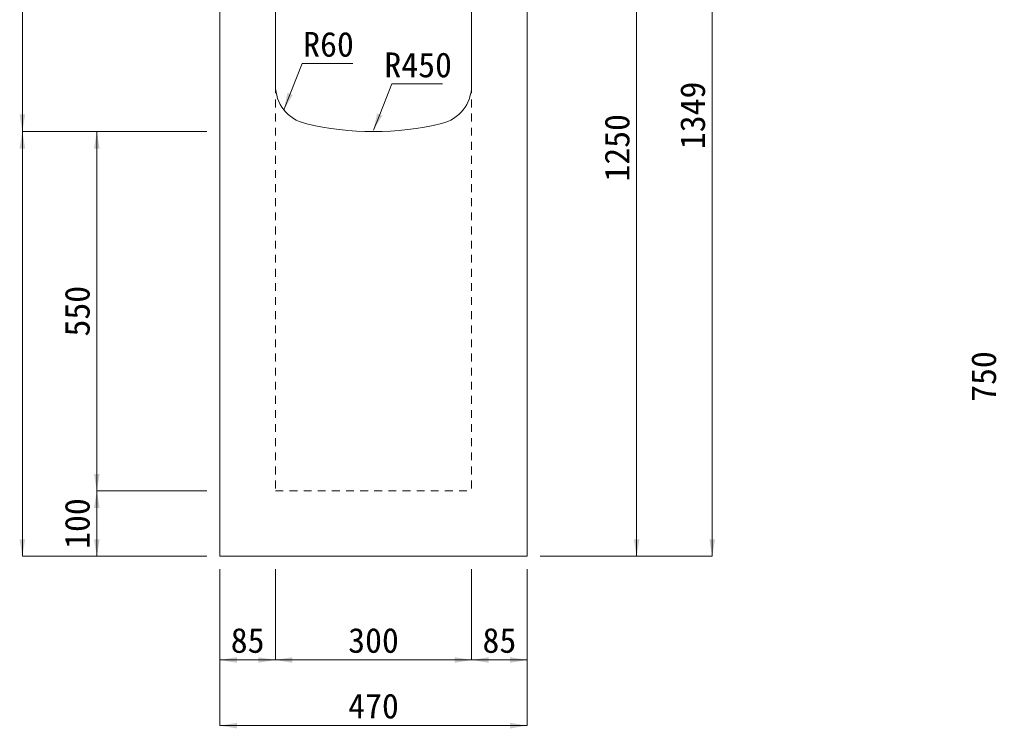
# Model space of a CAD drawing. Units: millimetres at full size, sheet at 1:40. Extents: x 69750 to 116230, y -28801 to 513.
# Drawn here: x 88541 to 90035, y -26614 to -25529 of the extents above; entities that cross this region are included whole.
import ezdxf
from ezdxf.enums import TextEntityAlignment as Align

# ---------------------------------------------------------------- set-up
doc = ezdxf.new("R2010")
doc.units = ezdxf.units.MM
doc.header["$LTSCALE"] = 40
doc.linetypes.add('USER1', pattern=[0.54, 0.3, -0.24])
for name, color, linetype, lineweight in [('寸法線', 7, 'Continuous', 9), ('引出線', 4, 'Continuous', 9), ('本体', 7, 'Continuous', 20)]:
    doc.layers.add(name, color=color, linetype=linetype, lineweight=lineweight)
doc.styles.add('ＭＳ ゴシック', font='')
doc.styles.get('ＭＳ ゴシック').set_extended_font_data('MS Gothic')

# ---------------------------------------------------------------- blocks, each defined once
blk = doc.blocks.new('filled_arrow')
at = {"color": 0, "linetype": 'Continuous', "lineweight": -2}
blk.add_solid([(7.5, 1.25), (0, 0), (7.5, -1.25)], dxfattribs=at)

msp = doc.modelspace()

# ---------------------------------------------------------------- linework, layer by layer
at = {"layer": '寸法線'}
for p, q in [((89600.28, -25000.95), (89600.28, -26350.25)), ((88545.35, -25100.25), (88545.35, -25700.25)), ((89484.69, -25100.25), (89484.69, -26350.25)), ((88827.32, -25700.25), (88545.35, -25700.25)), ((88545.35, -25700.25), (88545.35, -26350.25)), ((88827.32, -25700.25), (88545.35, -25700.25)), ((88659.2, -26250.25), (88659.2, -25700.25)), ((88827.32, -25700.25), (88659.2, -25700.25)), ((88827.33, -26250.25), (88659.2, -26250.25)), ((88659.2, -26350.25), (88659.2, -26250.25)), ((88827.33, -26250.25), (88659.2, -26250.25)), ((88827.33, -26350.25), (88545.35, -26350.25)), ((88827.33, -26350.25), (88659.2, -26350.25)), ((89337.32, -26350.25), (89600.28, -26350.25)), ((89407.15, -26350.25), (89484.69, -26350.25)), ((88847.33, -26370.25), (88847.33, -26509.05)), ((88847.33, -26370.25), (88847.33, -26609.52)), ((88932.33, -26370.25), (88932.33, -26509.05)), ((88932.33, -26370.25), (88932.33, -26509.05)), ((89232.33, -26370.25), (89232.33, -26509.05)), ((89232.33, -26370.25), (89232.33, -26509.05)), ((89317.32, -26370.25), (89317.32, -26509.05)), ((89317.32, -26370.25), (89317.32, -26609.52)), ((88847.33, -26509.05), (88932.33, -26509.05)), ((88932.33, -26509.05), (89232.33, -26509.05)), ((89232.33, -26509.05), (89317.32, -26509.05)), ((88847.33, -26609.52), (89317.32, -26609.52))]:
    msp.add_line(p, q, dxfattribs=at)
at = {"layer": '引出線'}
for points in [[(88945.26, -25666.94), (88954.81, -25642.75), (88973.25, -25596.06), (89050.8, -25596.06)], [(89082.32, -25698.41), (89091.87, -25674.23), (89110.31, -25627.53), (89187.86, -25627.53)]]:
    msp.add_lwpolyline(points, dxfattribs=at)
at = {"layer": '本体'}
for p, q in [((88847.32, -25100.25), (88847.33, -26350.25)), ((88932.33, -25629.73), (88932.32, -25100.25)), ((89232.32, -25629.73), (89232.32, -25100.25)), ((89317.32, -26350.25), (89317.32, -25100.25)), ((88847.33, -26350.25), (89317.32, -26350.25))]:
    msp.add_line(p, q, dxfattribs=at)
at = {"layer": '本体', "linetype": 'USER1', "lineweight": 9}
for p, q in [((88932.33, -25629.73), (88932.33, -26250.25)), ((89232.32, -25629.73), (89232.33, -26250.25)), ((88932.33, -26250.25), (89232.33, -26250.25))]:
    msp.add_line(p, q, dxfattribs=at)
at = {"layer": '本体'}
for centre, radius, start, end in [((88992.33, -25629.73), 60, 180, 256.65776), ((89172.32, -25629.73), 60, 283.34229, 0), ((89082.32, -25250.25), 450, 256.65776, 283.34229)]:
    msp.add_arc(centre, radius, start, end, dxfattribs=at)

# ---------------------------------------------------------------- block references
at = {"layer": '寸法線', "xscale": 3.47, "yscale": 3.47}
for p, rotation in [((88545.35, -25700.25), 90), ((88545.35, -25700.25), 270), ((88659.2, -25700.25), 270), ((88659.2, -26250.25), 90), ((88659.2, -26250.25), 270), ((88545.35, -26350.25), 90), ((88659.2, -26350.25), 90), ((89484.69, -26350.25), 90), ((89600.28, -26350.25), 90), ((88932.33, -26509.05), 180), ((89232.33, -26509.05), 180), ((89317.32, -26509.05), 180), ((89317.32, -26609.52), 180)]:
    msp.add_blockref('filled_arrow', p, dxfattribs=dict(at, rotation=rotation))
for p in [(88847.33, -26509.05), (88932.33, -26509.05), (89232.33, -26509.05), (88847.33, -26609.52)]:
    msp.add_blockref('filled_arrow', p, dxfattribs=at)
at = {"layer": '引出線', "xscale": 3.47, "yscale": 3.47, "rotation": 68.5}
for p in [(88945.26, -25666.94), (89082.32, -25698.41)]:
    msp.add_blockref('filled_arrow', p, dxfattribs=at)

# ---------------------------------------------------------------- texts
at = {"layer": '寸法線', "style": 'ＭＳ ゴシック'}
for s, p in [('1349', (89570.28, -25675.6)), ('1250', (89454.69, -25725.25)), ('550', (88629.2, -25975.25)), ('750', (90015.35, -26075.25)), ('100', (88629.2, -26300.25))]:
    msp.add_text(s, height=37.98, rotation=90, dxfattribs=at).set_placement(p, align=Align.MIDDLE_CENTER)
for s, p in [('85', (88889.83, -26479.05)), ('300', (89082.33, -26479.05)), ('85', (89274.83, -26479.05)), ('470', (89082.33, -26579.52))]:
    msp.add_text(s, height=37.98, dxfattribs=at).set_placement(p, align=Align.MIDDLE_CENTER)
at = {"layer": '引出線', "style": 'ＭＳ ゴシック'}
for s, p in [('R60', (89013.53, -25566.82)), ('R450', (89150.6, -25598.29))]:
    msp.add_text(s, height=37.98, dxfattribs=at).set_placement(p, align=Align.MIDDLE_CENTER)

doc.saveas('drawing.dxf')
